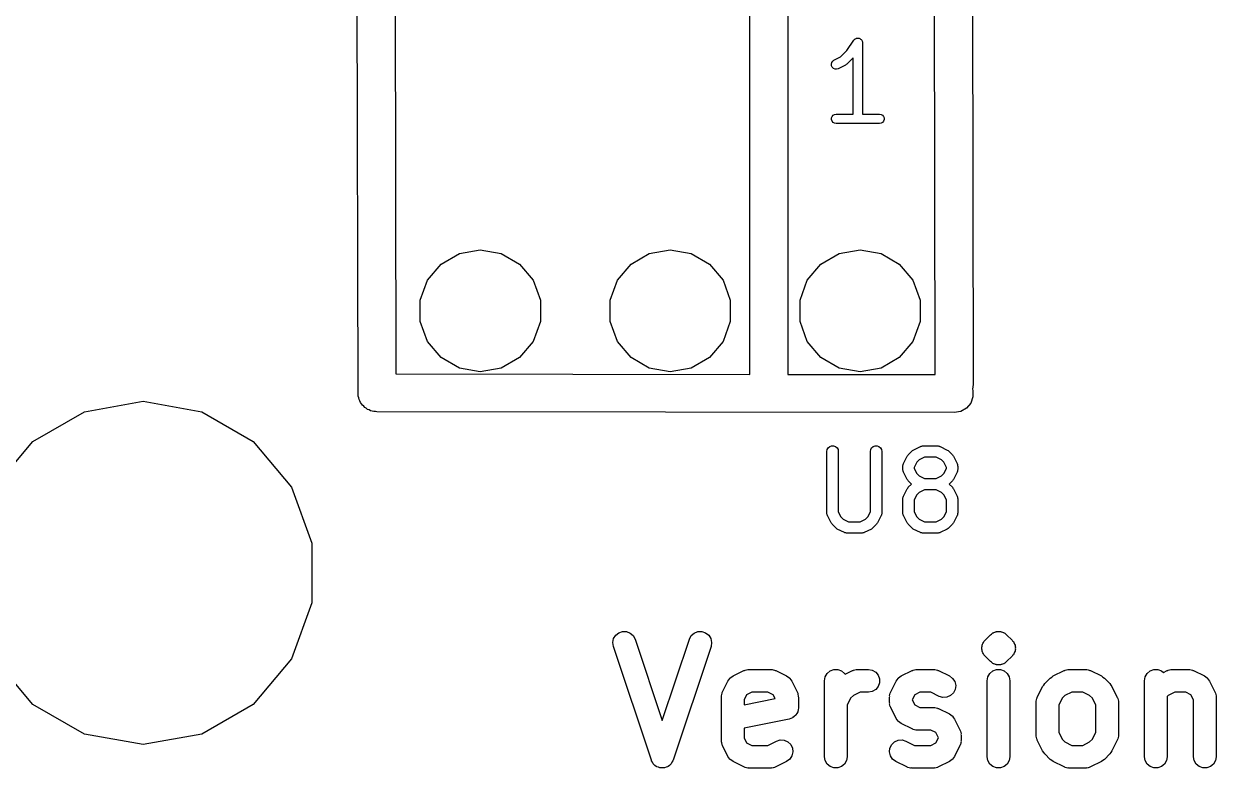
# Model space of a CAD drawing. Extents: x 76 to 227, y -129 to -83.
# Drawn here: x 184.11 to 199.81, y -128.74 to -118.94 of the extents above; entities that cross this region are included whole.
import ezdxf

# ---------------------------------------------------------------- set-up
doc = ezdxf.new("R2010")
doc.units = 0
doc.header["$MEASUREMENT"] = 0
doc.layers.add('BLACK', color=7, linetype='CONTINUOUS')

msp = doc.modelspace()

# ---------------------------------------------------------------- linework, layer by layer
at = {"layer": 'Black'}
for p, q in [((188.51, -123.801), (188.49, -115.671)), ((196.59, -115.649), (196.61, -123.689)), ((188.991, -115.889), (189.009, -123.55)), ((193.67, -123.556), (193.67, -115.877)), ((194.17, -115.876), (194.17, -123.557)), ((196.11, -123.56), (196.091, -115.871)), ((195.066, -119.136), (195.072, -119.132)), ((195.072, -119.132), (195.076, -119.132)), ((195.076, -119.132), (195.079, -119.131)), ((195.079, -119.131), (195.087, -119.131)), ((195.087, -119.131), (195.094, -119.13)), ((195.094, -119.13), (195.097, -119.131)), ((195.097, -119.131), (195.101, -119.131)), ((195.101, -119.131), (195.108, -119.133)), ((194.946, -119.295), (195.038, -119.158)), ((195.038, -119.158), (195.04, -119.155)), ((195.04, -119.155), (195.042, -119.152)), ((195.042, -119.152), (195.048, -119.147)), ((195.048, -119.147), (195.053, -119.142)), ((195.053, -119.142), (195.056, -119.14)), ((195.056, -119.14), (195.059, -119.138)), ((195.059, -119.138), (195.066, -119.136)), ((195.108, -119.133), (195.115, -119.135)), ((195.115, -119.135), (195.118, -119.137)), ((195.118, -119.137), (195.121, -119.138)), ((195.121, -119.138), (195.127, -119.143)), ((195.127, -119.143), (195.133, -119.147)), ((195.133, -119.147), (195.135, -119.15)), ((195.135, -119.15), (195.138, -119.152)), ((195.138, -119.152), (195.142, -119.159)), ((195.142, -119.159), (195.146, -119.165)), ((195.146, -119.165), (195.147, -119.168)), ((195.147, -119.168), (195.149, -119.171)), ((195.149, -119.171), (195.15, -119.178)), ((195.15, -119.178), (195.152, -119.186)), ((195.152, -119.186), (195.152, -119.189)), ((195.152, -119.189), (195.153, -119.192)), ((195.153, -119.192), (195.153, -120.13)), ((194.747, -119.453), (194.759, -119.435)), ((194.759, -119.435), (194.776, -119.422)), ((194.776, -119.422), (194.863, -119.379)), ((194.863, -119.379), (194.946, -119.295)), ((195.028, -119.391), (194.944, -119.475)), ((195.028, -120.13), (195.028, -119.391)), ((194.742, -119.474), (194.747, -119.453)), ((194.744, -119.496), (194.742, -119.474)), ((194.754, -119.515), (194.744, -119.496)), ((194.77, -119.53), (194.754, -119.515)), ((194.79, -119.539), (194.77, -119.53)), ((194.811, -119.54), (194.79, -119.539)), ((194.832, -119.534), (194.811, -119.54)), ((194.927, -119.486), (194.832, -119.534)), ((194.936, -119.48), (194.927, -119.486)), ((194.944, -119.475), (194.936, -119.48)), ((194.743, -120.182), (194.75, -120.161)), ((194.743, -120.203), (194.743, -120.182)), ((194.75, -120.224), (194.743, -120.203)), ((194.75, -120.161), (194.764, -120.145)), ((194.764, -120.24), (194.75, -120.224)), ((194.764, -120.145), (194.783, -120.134)), ((194.783, -120.134), (194.804, -120.13)), ((194.804, -120.13), (195.028, -120.13)), ((195.153, -120.13), (195.376, -120.13)), ((195.376, -120.13), (195.397, -120.134)), ((195.397, -120.134), (195.416, -120.145)), ((195.416, -120.145), (195.43, -120.161)), ((195.43, -120.224), (195.416, -120.24)), ((195.43, -120.161), (195.437, -120.182)), ((195.437, -120.203), (195.43, -120.224)), ((195.437, -120.182), (195.437, -120.203)), ((194.783, -120.251), (194.764, -120.24)), ((194.804, -120.255), (194.783, -120.251)), ((195.376, -120.255), (194.804, -120.255)), ((195.397, -120.251), (195.376, -120.255)), ((195.416, -120.24), (195.397, -120.251)), ((189.845, -121.965), (190.12, -121.917)), ((190.12, -121.917), (190.395, -121.965)), ((192.345, -121.965), (192.62, -121.917)), ((192.62, -121.917), (192.895, -121.965)), ((194.845, -121.965), (195.12, -121.917)), ((195.12, -121.917), (195.395, -121.965)), ((189.425, -122.318), (189.604, -122.105)), ((189.604, -122.105), (189.845, -121.965)), ((190.395, -121.965), (190.636, -122.105)), ((190.636, -122.105), (190.815, -122.318)), ((191.925, -122.318), (192.104, -122.105)), ((192.104, -122.105), (192.345, -121.965)), ((192.895, -121.965), (193.136, -122.105)), ((193.136, -122.105), (193.315, -122.318)), ((194.425, -122.318), (194.604, -122.105)), ((194.604, -122.105), (194.845, -121.965)), ((195.395, -121.965), (195.636, -122.105)), ((195.636, -122.105), (195.815, -122.318)), ((189.329, -122.581), (189.425, -122.318)), ((190.815, -122.318), (190.911, -122.581)), ((191.829, -122.581), (191.925, -122.318)), ((193.315, -122.318), (193.411, -122.581)), ((194.329, -122.581), (194.425, -122.318)), ((195.815, -122.318), (195.911, -122.581)), ((189.329, -122.859), (189.329, -122.581)), ((190.911, -122.581), (190.911, -122.859)), ((191.829, -122.859), (191.829, -122.581)), ((193.411, -122.581), (193.411, -122.859)), ((194.329, -122.859), (194.329, -122.581)), ((195.911, -122.581), (195.911, -122.859)), ((189.425, -123.122), (189.329, -122.859)), ((190.911, -122.859), (190.815, -123.122)), ((191.925, -123.122), (191.829, -122.859)), ((193.411, -122.859), (193.315, -123.122)), ((194.425, -123.122), (194.329, -122.859)), ((195.911, -122.859), (195.815, -123.122)), ((189.604, -123.335), (189.425, -123.122)), ((190.815, -123.122), (190.636, -123.335)), ((192.104, -123.335), (191.925, -123.122)), ((193.315, -123.122), (193.136, -123.335)), ((194.604, -123.335), (194.425, -123.122)), ((195.815, -123.122), (195.636, -123.335)), ((189.845, -123.475), (189.604, -123.335)), ((190.636, -123.335), (190.395, -123.475)), ((192.345, -123.475), (192.104, -123.335)), ((193.136, -123.335), (192.895, -123.475)), ((194.845, -123.475), (194.604, -123.335)), ((195.636, -123.335), (195.395, -123.475)), ((190.12, -123.523), (189.845, -123.475)), ((190.395, -123.475), (190.12, -123.523)), ((192.62, -123.523), (192.345, -123.475)), ((192.895, -123.475), (192.62, -123.523)), ((195.12, -123.523), (194.845, -123.475)), ((195.395, -123.475), (195.12, -123.523)), ((189.009, -123.55), (193.67, -123.556)), ((194.17, -123.557), (196.11, -123.56)), ((188.514, -123.822), (188.51, -123.801)), ((188.514, -123.843), (188.514, -123.822)), ((196.61, -123.689), (196.6, -123.749)), ((196.6, -123.749), (196.606, -123.767)), ((196.606, -123.767), (196.606, -123.854)), ((184.908, -124.048), (185.68, -123.911)), ((185.68, -123.911), (186.452, -124.048)), ((188.521, -123.864), (188.514, -123.843)), ((188.525, -123.886), (188.521, -123.864)), ((188.536, -123.905), (188.525, -123.886)), ((188.543, -123.925), (188.536, -123.905)), ((188.558, -123.942), (188.543, -123.925)), ((188.569, -123.961), (188.558, -123.942)), ((188.585, -123.975), (188.569, -123.961)), ((188.599, -123.991), (188.585, -123.975)), ((188.618, -124.002), (188.599, -123.991)), ((196.576, -123.935), (196.52, -124.002)), ((196.606, -123.854), (196.576, -123.935)), ((184.228, -124.44), (184.908, -124.048)), ((186.452, -124.048), (187.132, -124.44)), ((188.636, -124.017), (188.618, -124.002)), ((188.656, -124.024), (188.636, -124.017)), ((188.674, -124.035), (188.656, -124.024)), ((188.696, -124.039), (188.674, -124.035)), ((188.717, -124.046), (188.696, -124.039)), ((188.739, -124.046), (188.717, -124.046)), ((188.76, -124.05), (188.739, -124.046)), ((196.36, -124.06), (188.76, -124.05)), ((196.445, -124.045), (196.36, -124.06)), ((196.52, -124.002), (196.445, -124.045)), ((183.724, -125.041), (184.228, -124.44)), ((187.132, -124.44), (187.636, -125.041)), ((194.683, -124.572), (194.688, -124.547)), ((194.683, -125.382), (194.683, -124.572)), ((194.688, -124.547), (194.701, -124.524)), ((194.701, -124.524), (194.721, -124.507)), ((194.721, -124.507), (194.745, -124.499)), ((194.745, -124.499), (194.771, -124.499)), ((194.771, -124.499), (194.796, -124.507)), ((194.796, -124.507), (194.816, -124.524)), ((194.816, -124.524), (194.829, -124.547)), ((194.829, -124.547), (194.833, -124.572)), ((194.833, -124.572), (194.833, -125.364)), ((195.255, -124.572), (195.259, -124.547)), ((195.255, -125.364), (195.255, -124.572)), ((195.259, -124.547), (195.272, -124.524)), ((195.272, -124.524), (195.292, -124.507)), ((195.292, -124.507), (195.316, -124.499)), ((195.316, -124.499), (195.343, -124.499)), ((195.343, -124.499), (195.367, -124.507)), ((195.367, -124.507), (195.387, -124.524)), ((195.387, -124.524), (195.4, -124.547)), ((195.4, -124.547), (195.405, -124.572)), ((195.405, -124.572), (195.405, -125.382)), ((195.739, -124.634), (195.746, -124.624)), ((195.746, -124.624), (195.753, -124.615)), ((195.753, -124.615), (195.8, -124.567)), ((195.8, -124.567), (195.81, -124.56)), ((195.81, -124.56), (195.82, -124.553)), ((195.82, -124.553), (195.915, -124.505)), ((195.915, -124.505), (195.919, -124.504)), ((195.919, -124.504), (195.923, -124.502)), ((195.923, -124.502), (195.932, -124.5)), ((195.932, -124.5), (195.94, -124.498)), ((195.94, -124.498), (195.944, -124.498)), ((195.944, -124.498), (195.949, -124.497)), ((195.949, -124.497), (196.139, -124.497)), ((196.139, -124.497), (196.143, -124.498)), ((196.143, -124.498), (196.148, -124.498)), ((196.148, -124.498), (196.156, -124.5)), ((196.156, -124.5), (196.165, -124.502)), ((196.165, -124.502), (196.168, -124.504)), ((196.168, -124.504), (196.173, -124.505)), ((196.173, -124.505), (196.268, -124.553)), ((196.268, -124.553), (196.277, -124.56)), ((196.277, -124.56), (196.287, -124.567)), ((196.287, -124.567), (196.335, -124.615)), ((196.335, -124.615), (196.342, -124.624)), ((196.342, -124.624), (196.349, -124.634)), ((195.683, -124.763), (195.684, -124.759)), ((195.683, -124.81), (195.683, -124.763)), ((195.684, -124.754), (195.686, -124.746)), ((195.684, -124.759), (195.684, -124.754)), ((195.686, -124.746), (195.688, -124.737)), ((195.688, -124.737), (195.69, -124.733)), ((195.69, -124.733), (195.691, -124.729)), ((195.691, -124.729), (195.739, -124.634)), ((195.867, -124.712), (195.833, -124.781)), ((195.833, -124.781), (195.833, -124.793)), ((195.898, -124.682), (195.867, -124.712)), ((195.966, -124.647), (195.898, -124.682)), ((196.121, -124.647), (195.966, -124.647)), ((196.19, -124.682), (196.121, -124.647)), ((196.22, -124.712), (196.19, -124.682)), ((196.255, -124.781), (196.22, -124.712)), ((196.255, -124.793), (196.255, -124.781)), ((196.349, -124.634), (196.397, -124.729)), ((196.397, -124.729), (196.398, -124.733)), ((196.398, -124.733), (196.4, -124.737)), ((196.4, -124.737), (196.402, -124.746)), ((196.402, -124.746), (196.404, -124.754)), ((196.404, -124.754), (196.404, -124.759)), ((196.404, -124.759), (196.405, -124.763)), ((196.405, -124.763), (196.405, -124.81)), ((195.684, -124.815), (195.683, -124.81)), ((195.684, -124.819), (195.684, -124.815)), ((195.686, -124.827), (195.684, -124.819)), ((195.688, -124.836), (195.686, -124.827)), ((195.69, -124.84), (195.688, -124.836)), ((195.691, -124.844), (195.69, -124.84)), ((195.739, -124.939), (195.691, -124.844)), ((195.746, -124.949), (195.739, -124.939)), ((195.833, -124.793), (195.867, -124.861)), ((195.867, -124.861), (195.898, -124.892)), ((195.898, -124.892), (195.966, -124.926)), ((195.966, -124.926), (196.121, -124.926)), ((196.121, -124.926), (196.19, -124.892)), ((196.19, -124.892), (196.22, -124.861)), ((196.22, -124.861), (196.255, -124.793)), ((196.349, -124.939), (196.342, -124.949)), ((196.397, -124.844), (196.349, -124.939)), ((196.398, -124.84), (196.397, -124.844)), ((196.4, -124.836), (196.398, -124.84)), ((196.402, -124.827), (196.4, -124.836)), ((196.404, -124.819), (196.402, -124.827)), ((196.405, -124.81), (196.404, -124.815)), ((196.404, -124.815), (196.404, -124.819)), ((187.636, -125.041), (187.904, -125.778)), ((195.691, -125.158), (195.739, -125.063)), ((195.739, -125.063), (195.746, -125.053)), ((195.753, -124.959), (195.746, -124.949)), ((195.746, -125.053), (195.753, -125.043)), ((195.795, -125.001), (195.753, -124.959)), ((195.753, -125.043), (195.795, -125.001)), ((195.966, -125.076), (195.898, -125.11)), ((196.121, -125.076), (195.966, -125.076)), ((196.19, -125.11), (196.121, -125.076)), ((196.335, -124.959), (196.293, -125.001)), ((196.293, -125.001), (196.335, -125.043)), ((196.342, -124.949), (196.335, -124.959)), ((196.335, -125.043), (196.342, -125.053)), ((196.342, -125.053), (196.349, -125.063)), ((196.349, -125.063), (196.397, -125.158)), ((195.683, -125.191), (195.684, -125.187)), ((195.683, -125.382), (195.683, -125.191)), ((195.684, -125.183), (195.686, -125.174)), ((195.684, -125.187), (195.684, -125.183)), ((195.686, -125.174), (195.688, -125.166)), ((195.688, -125.166), (195.69, -125.162)), ((195.69, -125.162), (195.691, -125.158)), ((195.867, -125.141), (195.833, -125.209)), ((195.833, -125.209), (195.833, -125.364)), ((195.898, -125.11), (195.867, -125.141)), ((196.22, -125.141), (196.19, -125.11)), ((196.255, -125.209), (196.22, -125.141)), ((196.255, -125.364), (196.255, -125.209)), ((196.397, -125.158), (196.398, -125.162)), ((196.398, -125.162), (196.4, -125.166)), ((196.4, -125.166), (196.402, -125.174)), ((196.402, -125.174), (196.404, -125.183)), ((196.404, -125.183), (196.404, -125.187)), ((196.404, -125.187), (196.405, -125.191)), ((196.405, -125.191), (196.405, -125.382)), ((194.684, -125.386), (194.683, -125.382)), ((194.684, -125.39), (194.684, -125.386)), ((194.686, -125.399), (194.684, -125.39)), ((194.688, -125.408), (194.686, -125.399)), ((194.69, -125.411), (194.688, -125.408)), ((194.691, -125.415), (194.69, -125.411)), ((194.833, -125.364), (194.867, -125.433)), ((195.22, -125.433), (195.255, -125.364)), ((195.398, -125.411), (195.397, -125.415)), ((195.4, -125.408), (195.398, -125.411)), ((195.402, -125.399), (195.4, -125.408)), ((195.404, -125.39), (195.402, -125.399)), ((195.405, -125.382), (195.404, -125.386)), ((195.404, -125.386), (195.404, -125.39)), ((195.684, -125.386), (195.683, -125.382)), ((195.684, -125.39), (195.684, -125.386)), ((195.686, -125.399), (195.684, -125.39)), ((195.688, -125.408), (195.686, -125.399)), ((195.69, -125.411), (195.688, -125.408)), ((195.691, -125.415), (195.69, -125.411)), ((195.833, -125.364), (195.867, -125.433)), ((196.22, -125.433), (196.255, -125.364)), ((196.398, -125.411), (196.397, -125.415)), ((196.4, -125.408), (196.398, -125.411)), ((196.402, -125.399), (196.4, -125.408)), ((196.404, -125.39), (196.402, -125.399)), ((196.405, -125.382), (196.404, -125.386)), ((196.404, -125.386), (196.404, -125.39)), ((194.739, -125.511), (194.691, -125.415)), ((194.746, -125.52), (194.739, -125.511)), ((194.753, -125.53), (194.746, -125.52)), ((194.8, -125.578), (194.753, -125.53)), ((194.867, -125.433), (194.898, -125.463)), ((194.898, -125.463), (194.966, -125.497)), ((194.966, -125.497), (195.121, -125.497)), ((195.121, -125.497), (195.19, -125.463)), ((195.19, -125.463), (195.22, -125.433)), ((195.335, -125.53), (195.287, -125.578)), ((195.342, -125.52), (195.335, -125.53)), ((195.349, -125.511), (195.342, -125.52)), ((195.397, -125.415), (195.349, -125.511)), ((195.739, -125.511), (195.691, -125.415)), ((195.746, -125.52), (195.739, -125.511)), ((195.753, -125.53), (195.746, -125.52)), ((195.8, -125.578), (195.753, -125.53)), ((195.867, -125.433), (195.898, -125.463)), ((195.898, -125.463), (195.966, -125.497)), ((195.966, -125.497), (196.121, -125.497)), ((196.121, -125.497), (196.19, -125.463)), ((196.19, -125.463), (196.22, -125.433)), ((196.335, -125.53), (196.287, -125.578)), ((196.342, -125.52), (196.335, -125.53)), ((196.349, -125.511), (196.342, -125.52)), ((196.397, -125.415), (196.349, -125.511)), ((194.81, -125.585), (194.8, -125.578)), ((194.82, -125.592), (194.81, -125.585)), ((194.915, -125.639), (194.82, -125.592)), ((194.919, -125.641), (194.915, -125.639)), ((194.923, -125.643), (194.919, -125.641)), ((194.932, -125.644), (194.923, -125.643)), ((194.94, -125.647), (194.932, -125.644)), ((194.944, -125.647), (194.94, -125.647)), ((194.949, -125.647), (194.944, -125.647)), ((195.139, -125.647), (194.949, -125.647)), ((195.143, -125.647), (195.139, -125.647)), ((195.148, -125.647), (195.143, -125.647)), ((195.156, -125.644), (195.148, -125.647)), ((195.165, -125.643), (195.156, -125.644)), ((195.168, -125.641), (195.165, -125.643)), ((195.173, -125.639), (195.168, -125.641)), ((195.268, -125.592), (195.173, -125.639)), ((195.277, -125.585), (195.268, -125.592)), ((195.287, -125.578), (195.277, -125.585)), ((195.81, -125.585), (195.8, -125.578)), ((195.82, -125.592), (195.81, -125.585)), ((195.915, -125.639), (195.82, -125.592)), ((195.919, -125.641), (195.915, -125.639)), ((195.923, -125.643), (195.919, -125.641)), ((195.932, -125.644), (195.923, -125.643)), ((195.94, -125.647), (195.932, -125.644)), ((195.944, -125.647), (195.94, -125.647)), ((195.949, -125.647), (195.944, -125.647)), ((196.139, -125.647), (195.949, -125.647)), ((196.143, -125.647), (196.139, -125.647)), ((196.148, -125.647), (196.143, -125.647)), ((196.156, -125.644), (196.148, -125.647)), ((196.165, -125.643), (196.156, -125.644)), ((196.168, -125.641), (196.165, -125.643)), ((196.173, -125.639), (196.168, -125.641)), ((196.268, -125.592), (196.173, -125.639)), ((196.277, -125.585), (196.268, -125.592)), ((196.287, -125.578), (196.277, -125.585)), ((187.904, -125.778), (187.904, -126.562)), ((187.904, -126.562), (187.636, -127.299)), ((191.902, -126.989), (191.943, -126.957)), ((191.943, -126.957), (191.992, -126.94)), ((191.992, -126.94), (192.044, -126.942)), ((192.044, -126.942), (192.093, -126.961)), ((192.093, -126.961), (192.132, -126.995)), ((192.897, -126.995), (192.936, -126.961)), ((192.936, -126.961), (192.984, -126.942)), ((192.984, -126.942), (193.036, -126.94)), ((193.036, -126.94), (193.086, -126.957)), ((193.086, -126.957), (193.127, -126.989)), ((196.837, -126.983), (196.848, -126.975)), ((196.848, -126.975), (196.857, -126.966)), ((196.857, -126.966), (196.863, -126.963)), ((196.863, -126.963), (196.868, -126.959)), ((196.868, -126.959), (196.874, -126.956)), ((196.874, -126.956), (196.879, -126.953)), ((196.879, -126.953), (196.892, -126.949)), ((196.892, -126.949), (196.904, -126.944)), ((196.904, -126.944), (196.911, -126.943)), ((196.911, -126.943), (196.917, -126.941)), ((196.917, -126.941), (196.923, -126.941)), ((196.923, -126.941), (196.93, -126.939)), ((196.93, -126.939), (196.943, -126.94)), ((196.943, -126.94), (196.956, -126.939)), ((196.956, -126.939), (196.962, -126.941)), ((196.962, -126.941), (196.969, -126.941)), ((196.969, -126.941), (196.975, -126.943)), ((196.975, -126.943), (196.982, -126.944)), ((196.982, -126.944), (196.994, -126.949)), ((196.994, -126.949), (197.006, -126.953)), ((197.006, -126.953), (197.012, -126.956)), ((197.012, -126.956), (197.018, -126.959)), ((197.018, -126.959), (197.023, -126.963)), ((197.023, -126.963), (197.029, -126.966)), ((197.029, -126.966), (197.038, -126.975)), ((197.038, -126.975), (197.049, -126.983)), ((191.864, -127.084), (191.875, -127.033)), ((191.872, -127.136), (191.864, -127.084)), ((192.372, -128.636), (191.872, -127.136)), ((191.875, -127.033), (191.902, -126.989)), ((192.132, -126.995), (192.157, -127.041)), ((192.157, -127.041), (192.514, -128.114)), ((192.514, -128.114), (192.872, -127.041)), ((193.157, -127.136), (192.657, -128.636)), ((192.872, -127.041), (192.897, -126.995)), ((193.127, -126.989), (193.154, -127.033)), ((193.154, -127.033), (193.164, -127.084)), ((193.164, -127.084), (193.157, -127.136)), ((196.722, -127.147), (196.725, -127.134)), ((196.725, -127.134), (196.727, -127.121)), ((196.727, -127.121), (196.732, -127.109)), ((196.732, -127.109), (196.735, -127.097)), ((196.735, -127.097), (196.743, -127.086)), ((196.743, -127.086), (196.749, -127.074)), ((196.749, -127.074), (196.758, -127.065)), ((196.758, -127.065), (196.765, -127.054)), ((196.765, -127.054), (196.837, -126.983)), ((197.049, -126.983), (197.12, -127.054)), ((197.12, -127.054), (197.128, -127.065)), ((197.128, -127.065), (197.137, -127.074)), ((197.137, -127.074), (197.143, -127.086)), ((197.143, -127.086), (197.15, -127.097)), ((197.15, -127.097), (197.154, -127.109)), ((197.154, -127.109), (197.159, -127.121)), ((197.159, -127.121), (197.16, -127.134)), ((197.16, -127.134), (197.164, -127.147)), ((196.723, -127.16), (196.722, -127.147)), ((196.722, -127.173), (196.723, -127.16)), ((196.725, -127.186), (196.722, -127.173)), ((196.727, -127.199), (196.725, -127.186)), ((196.732, -127.211), (196.727, -127.199)), ((196.735, -127.223), (196.732, -127.211)), ((196.743, -127.234), (196.735, -127.223)), ((196.749, -127.246), (196.743, -127.234)), ((196.758, -127.255), (196.749, -127.246)), ((196.765, -127.266), (196.758, -127.255)), ((196.837, -127.337), (196.765, -127.266)), ((197.12, -127.266), (197.049, -127.337)), ((197.128, -127.255), (197.12, -127.266)), ((197.137, -127.246), (197.128, -127.255)), ((197.143, -127.234), (197.137, -127.246)), ((197.15, -127.223), (197.143, -127.234)), ((197.154, -127.211), (197.15, -127.223)), ((197.159, -127.199), (197.154, -127.211)), ((197.16, -127.186), (197.159, -127.199)), ((197.164, -127.173), (197.16, -127.186)), ((197.164, -127.147), (197.163, -127.16)), ((197.163, -127.16), (197.164, -127.173)), ((184.228, -127.9), (183.724, -127.299)), ((187.636, -127.299), (187.132, -127.9)), ((193.598, -127.452), (193.606, -127.448)), ((193.606, -127.448), (193.623, -127.445)), ((193.623, -127.445), (193.64, -127.44)), ((193.64, -127.44), (193.649, -127.44)), ((193.649, -127.44), (193.657, -127.439)), ((193.657, -127.439), (193.943, -127.439)), ((193.943, -127.439), (193.951, -127.44)), ((193.951, -127.44), (193.96, -127.44)), ((193.96, -127.44), (193.977, -127.445)), ((193.977, -127.445), (193.994, -127.448)), ((193.994, -127.448), (194.002, -127.452)), ((194.725, -127.459), (194.774, -127.441)), ((194.774, -127.441), (194.826, -127.441)), ((194.826, -127.441), (194.875, -127.459)), ((195.027, -127.452), (195.034, -127.448)), ((195.034, -127.448), (195.052, -127.445)), ((195.052, -127.445), (195.069, -127.44)), ((195.069, -127.44), (195.077, -127.44)), ((195.077, -127.44), (195.086, -127.439)), ((195.086, -127.439), (195.229, -127.439)), ((195.229, -127.439), (195.28, -127.448)), ((195.28, -127.448), (195.325, -127.474)), ((195.813, -127.452), (195.82, -127.448)), ((195.82, -127.448), (195.837, -127.445)), ((195.837, -127.445), (195.854, -127.44)), ((195.854, -127.44), (195.863, -127.44)), ((195.863, -127.44), (195.871, -127.439)), ((195.871, -127.439), (196.086, -127.439)), ((196.086, -127.439), (196.094, -127.44)), ((196.094, -127.44), (196.103, -127.44)), ((196.103, -127.44), (196.12, -127.445)), ((196.12, -127.445), (196.137, -127.448)), ((196.137, -127.448), (196.145, -127.452)), ((196.848, -127.345), (196.837, -127.337)), ((196.857, -127.354), (196.848, -127.345)), ((196.863, -127.357), (196.857, -127.354)), ((196.868, -127.361), (196.863, -127.357)), ((196.874, -127.364), (196.868, -127.361)), ((196.868, -127.459), (196.917, -127.441)), ((196.879, -127.367), (196.874, -127.364)), ((196.892, -127.371), (196.879, -127.367)), ((196.904, -127.376), (196.892, -127.371)), ((196.911, -127.377), (196.904, -127.376)), ((196.917, -127.379), (196.911, -127.377)), ((196.923, -127.379), (196.917, -127.379)), ((196.917, -127.441), (196.969, -127.441)), ((196.93, -127.381), (196.923, -127.379)), ((196.943, -127.38), (196.93, -127.381)), ((196.956, -127.381), (196.943, -127.38)), ((196.962, -127.379), (196.956, -127.381)), ((196.969, -127.379), (196.962, -127.379)), ((196.975, -127.377), (196.969, -127.379)), ((196.969, -127.441), (197.018, -127.459)), ((196.982, -127.376), (196.975, -127.377)), ((196.994, -127.371), (196.982, -127.376)), ((197.006, -127.367), (196.994, -127.371)), ((197.012, -127.364), (197.006, -127.367)), ((197.018, -127.361), (197.012, -127.364)), ((197.023, -127.357), (197.018, -127.361)), ((197.029, -127.354), (197.023, -127.357)), ((197.038, -127.345), (197.029, -127.354)), ((197.049, -127.337), (197.038, -127.345)), ((197.813, -127.452), (197.82, -127.448)), ((197.82, -127.448), (197.837, -127.445)), ((197.837, -127.445), (197.854, -127.44)), ((197.854, -127.44), (197.863, -127.44)), ((197.863, -127.44), (197.871, -127.439)), ((197.871, -127.439), (198.086, -127.439)), ((198.086, -127.439), (198.094, -127.44)), ((198.094, -127.44), (198.103, -127.44)), ((198.103, -127.44), (198.12, -127.445)), ((198.12, -127.445), (198.137, -127.448)), ((198.137, -127.448), (198.145, -127.452)), ((198.939, -127.459), (198.988, -127.441)), ((198.988, -127.441), (199.04, -127.441)), ((199.04, -127.441), (199.089, -127.459)), ((199.17, -127.452), (199.177, -127.448)), ((199.177, -127.448), (199.195, -127.445)), ((199.195, -127.445), (199.211, -127.44)), ((199.211, -127.44), (199.22, -127.44)), ((199.22, -127.44), (199.229, -127.439)), ((199.229, -127.439), (199.443, -127.439)), ((199.443, -127.439), (199.451, -127.44)), ((199.451, -127.44), (199.46, -127.44)), ((199.46, -127.44), (199.477, -127.445)), ((199.477, -127.445), (199.494, -127.448)), ((199.494, -127.448), (199.502, -127.452)), ((193.309, -127.736), (193.38, -127.593)), ((193.38, -127.593), (193.393, -127.575)), ((193.393, -127.575), (193.405, -127.557)), ((193.405, -127.557), (193.409, -127.554)), ((193.409, -127.554), (193.411, -127.551)), ((193.411, -127.551), (193.43, -127.539)), ((193.43, -127.539), (193.447, -127.526)), ((193.447, -127.526), (193.59, -127.454)), ((193.59, -127.454), (193.598, -127.452)), ((194.002, -127.452), (194.01, -127.454)), ((194.01, -127.454), (194.153, -127.526)), ((194.153, -127.526), (194.17, -127.539)), ((194.17, -127.539), (194.189, -127.551)), ((194.189, -127.551), (194.191, -127.554)), ((194.191, -127.554), (194.195, -127.557)), ((194.195, -127.557), (194.207, -127.575)), ((194.207, -127.575), (194.22, -127.593)), ((194.22, -127.593), (194.291, -127.736)), ((194.65, -127.589), (194.659, -127.537)), ((194.65, -128.589), (194.65, -127.589)), ((194.659, -127.537), (194.685, -127.492)), ((194.685, -127.492), (194.725, -127.459)), ((194.875, -127.459), (194.915, -127.492)), ((194.915, -127.492), (194.921, -127.503)), ((194.921, -127.503), (195.019, -127.454)), ((195.019, -127.454), (195.027, -127.452)), ((195.325, -127.474), (195.358, -127.514)), ((195.358, -127.514), (195.376, -127.563)), ((195.376, -127.563), (195.376, -127.615)), ((195.523, -127.736), (195.594, -127.593)), ((195.594, -127.593), (195.608, -127.575)), ((195.608, -127.575), (195.62, -127.557)), ((195.62, -127.557), (195.623, -127.554)), ((195.623, -127.554), (195.625, -127.551)), ((195.625, -127.551), (195.644, -127.539)), ((195.644, -127.539), (195.661, -127.526)), ((195.661, -127.526), (195.804, -127.454)), ((195.804, -127.454), (195.813, -127.452)), ((196.145, -127.452), (196.153, -127.454)), ((196.153, -127.454), (196.296, -127.526)), ((196.296, -127.526), (196.337, -127.557)), ((196.337, -127.557), (196.366, -127.6)), ((196.366, -127.6), (196.378, -127.651)), ((196.793, -127.589), (196.802, -127.537)), ((196.793, -128.589), (196.793, -127.589)), ((196.802, -127.537), (196.828, -127.492)), ((196.828, -127.492), (196.868, -127.459)), ((197.018, -127.459), (197.058, -127.492)), ((197.058, -127.492), (197.084, -127.537)), ((197.084, -127.537), (197.093, -127.589)), ((197.093, -127.589), (197.093, -128.589)), ((197.551, -127.625), (197.623, -127.554)), ((197.623, -127.554), (197.642, -127.54)), ((197.642, -127.54), (197.661, -127.526)), ((197.661, -127.526), (197.804, -127.454)), ((197.804, -127.454), (197.813, -127.452)), ((198.145, -127.452), (198.153, -127.454)), ((198.153, -127.454), (198.296, -127.526)), ((198.296, -127.526), (198.315, -127.54)), ((198.315, -127.54), (198.335, -127.554)), ((198.335, -127.554), (198.406, -127.625)), ((198.864, -127.589), (198.873, -127.537)), ((198.864, -128.589), (198.864, -127.589)), ((198.873, -127.537), (198.899, -127.492)), ((198.899, -127.492), (198.939, -127.459)), ((199.089, -127.459), (199.113, -127.479)), ((199.113, -127.479), (199.161, -127.454)), ((199.161, -127.454), (199.17, -127.452)), ((199.502, -127.452), (199.51, -127.454)), ((199.51, -127.454), (199.653, -127.526)), ((199.653, -127.526), (199.67, -127.539)), ((199.67, -127.539), (199.689, -127.551)), ((199.689, -127.551), (199.691, -127.554)), ((199.691, -127.554), (199.695, -127.557)), ((199.695, -127.557), (199.707, -127.575)), ((199.707, -127.575), (199.72, -127.593)), ((199.72, -127.593), (199.791, -127.736)), ((193.299, -127.769), (193.302, -127.752)), ((193.302, -127.752), (193.306, -127.744)), ((193.306, -127.744), (193.309, -127.736)), ((193.693, -127.739), (193.626, -127.772)), ((193.907, -127.739), (193.693, -127.739)), ((193.974, -127.772), (193.907, -127.739)), ((194.291, -127.736), (194.294, -127.744)), ((194.294, -127.744), (194.298, -127.752)), ((194.298, -127.752), (194.301, -127.769)), ((195.121, -127.739), (195.032, -127.783)), ((195.229, -127.739), (195.121, -127.739)), ((195.28, -127.73), (195.229, -127.739)), ((195.325, -127.703), (195.28, -127.73)), ((195.358, -127.664), (195.325, -127.703)), ((195.376, -127.615), (195.358, -127.664)), ((195.513, -127.769), (195.516, -127.752)), ((195.516, -127.752), (195.521, -127.744)), ((195.521, -127.744), (195.523, -127.736)), ((195.907, -127.739), (195.84, -127.772)), ((196.05, -127.739), (195.907, -127.739)), ((196.161, -127.794), (196.05, -127.739)), ((196.349, -127.749), (196.311, -127.785)), ((196.372, -127.703), (196.349, -127.749)), ((196.378, -127.651), (196.372, -127.703)), ((197.452, -127.807), (197.523, -127.664)), ((197.523, -127.664), (197.537, -127.645)), ((197.537, -127.645), (197.551, -127.625)), ((197.907, -127.739), (197.817, -127.783)), ((198.05, -127.739), (197.907, -127.739)), ((198.14, -127.783), (198.05, -127.739)), ((198.406, -127.625), (198.42, -127.645)), ((198.42, -127.645), (198.434, -127.664)), ((198.434, -127.664), (198.506, -127.807)), ((199.264, -127.739), (199.175, -127.783)), ((199.407, -127.739), (199.264, -127.739)), ((199.474, -127.772), (199.407, -127.739)), ((199.791, -127.736), (199.794, -127.744)), ((199.794, -127.744), (199.798, -127.752)), ((199.798, -127.752), (199.801, -127.769)), ((184.908, -128.292), (184.228, -127.9)), ((187.132, -127.9), (186.452, -128.292)), ((193.293, -127.803), (193.294, -127.794)), ((193.293, -128.374), (193.293, -127.803)), ((193.294, -127.786), (193.299, -127.769)), ((193.294, -127.794), (193.294, -127.786)), ((193.626, -127.772), (193.593, -127.838)), ((193.593, -127.906), (194, -127.824)), ((193.593, -127.838), (193.593, -127.906)), ((194, -127.824), (193.974, -127.772)), ((194.301, -127.769), (194.306, -127.786)), ((194.306, -127.786), (194.306, -127.794)), ((194.306, -127.794), (194.307, -127.803)), ((194.307, -127.803), (194.307, -127.946)), ((194.995, -127.82), (194.95, -127.91)), ((194.95, -127.91), (194.95, -128.589)), ((195.032, -127.783), (194.995, -127.82)), ((195.507, -127.803), (195.509, -127.794)), ((195.507, -127.874), (195.507, -127.803)), ((195.509, -127.883), (195.507, -127.874)), ((195.508, -127.786), (195.513, -127.769)), ((195.509, -127.794), (195.508, -127.786)), ((195.508, -127.891), (195.509, -127.883)), ((195.513, -127.908), (195.508, -127.891)), ((195.516, -127.926), (195.513, -127.908)), ((195.84, -127.772), (195.807, -127.838)), ((195.807, -127.838), (195.807, -127.839)), ((195.807, -127.839), (195.84, -127.905)), ((195.84, -127.905), (195.907, -127.939)), ((196.211, -127.809), (196.161, -127.794)), ((196.263, -127.806), (196.211, -127.809)), ((196.311, -127.785), (196.263, -127.806)), ((197.436, -127.874), (197.437, -127.866)), ((197.436, -128.303), (197.436, -127.874)), ((197.437, -127.857), (197.442, -127.84)), ((197.437, -127.866), (197.437, -127.857)), ((197.442, -127.84), (197.445, -127.823)), ((197.445, -127.823), (197.449, -127.815)), ((197.449, -127.815), (197.452, -127.807)), ((197.78, -127.82), (197.736, -127.91)), ((197.736, -127.91), (197.736, -128.267)), ((197.817, -127.783), (197.78, -127.82)), ((198.177, -127.82), (198.14, -127.783)), ((198.221, -127.91), (198.177, -127.82)), ((198.221, -128.267), (198.221, -127.91)), ((198.506, -127.807), (198.508, -127.815)), ((198.508, -127.815), (198.512, -127.823)), ((198.512, -127.823), (198.515, -127.84)), ((198.515, -127.84), (198.52, -127.857)), ((198.52, -127.857), (198.52, -127.866)), ((198.52, -127.866), (198.521, -127.874)), ((198.521, -127.874), (198.521, -128.303)), ((199.175, -127.783), (199.164, -127.794)), ((199.164, -127.794), (199.164, -128.589)), ((199.507, -127.838), (199.474, -127.772)), ((199.507, -128.589), (199.507, -127.838)), ((199.801, -127.769), (199.806, -127.786)), ((199.806, -127.786), (199.806, -127.794)), ((199.806, -127.794), (199.807, -127.803)), ((199.807, -127.803), (199.807, -128.589)), ((194.232, -128.076), (194.209, -128.084)), ((194.233, -128.075), (194.232, -128.076)), ((194.235, -128.074), (194.233, -128.075)), ((194.253, -128.058), (194.235, -128.074)), ((194.272, -128.042), (194.253, -128.058)), ((194.273, -128.041), (194.272, -128.042)), ((194.274, -128.039), (194.273, -128.041)), ((194.286, -128.018), (194.274, -128.039)), ((194.298, -127.997), (194.286, -128.018)), ((194.299, -127.994), (194.298, -127.995)), ((194.298, -127.995), (194.298, -127.997)), ((194.303, -127.97), (194.299, -127.994)), ((194.307, -127.946), (194.303, -127.97)), ((195.521, -127.933), (195.516, -127.926)), ((195.523, -127.941), (195.521, -127.933)), ((195.594, -128.084), (195.523, -127.941)), ((195.907, -127.939), (196.086, -127.939)), ((196.086, -127.939), (196.094, -127.94)), ((196.094, -127.94), (196.103, -127.94)), ((196.103, -127.94), (196.12, -127.945)), ((196.12, -127.945), (196.137, -127.948)), ((196.137, -127.948), (196.145, -127.952)), ((196.145, -127.952), (196.153, -127.954)), ((196.153, -127.954), (196.296, -128.026)), ((196.296, -128.026), (196.313, -128.039)), ((196.313, -128.039), (196.332, -128.051)), ((196.332, -128.051), (196.334, -128.054)), ((196.334, -128.054), (196.337, -128.057)), ((196.337, -128.057), (196.35, -128.075)), ((196.35, -128.075), (196.363, -128.093)), ((194.187, -128.093), (193.593, -128.212)), ((193.593, -128.212), (193.593, -128.339)), ((194.209, -128.084), (194.187, -128.093)), ((195.608, -128.102), (195.594, -128.084)), ((195.62, -128.12), (195.608, -128.102)), ((195.623, -128.123), (195.62, -128.12)), ((195.625, -128.126), (195.623, -128.123)), ((195.644, -128.138), (195.625, -128.126)), ((195.661, -128.151), (195.644, -128.138)), ((195.804, -128.223), (195.661, -128.151)), ((195.813, -128.225), (195.804, -128.223)), ((195.82, -128.23), (195.813, -128.225)), ((195.837, -128.233), (195.82, -128.23)), ((195.854, -128.238), (195.837, -128.233)), ((196.363, -128.093), (196.434, -128.236)), ((196.434, -128.236), (196.437, -128.244)), ((185.68, -128.429), (184.908, -128.292)), ((186.452, -128.292), (185.68, -128.429)), ((193.294, -128.383), (193.293, -128.374)), ((193.294, -128.391), (193.294, -128.383)), ((193.299, -128.408), (193.294, -128.391)), ((193.593, -128.339), (193.626, -128.405)), ((193.907, -128.439), (194.019, -128.383)), ((194.019, -128.383), (194.069, -128.368)), ((194.069, -128.368), (194.121, -128.371)), ((194.121, -128.371), (194.168, -128.392)), ((194.168, -128.392), (194.206, -128.428)), ((195.537, -128.428), (195.574, -128.392)), ((195.574, -128.392), (195.622, -128.371)), ((195.622, -128.371), (195.674, -128.368)), ((195.674, -128.368), (195.724, -128.383)), ((195.724, -128.383), (195.835, -128.439)), ((195.863, -128.237), (195.854, -128.238)), ((195.871, -128.239), (195.863, -128.237)), ((196.05, -128.239), (195.871, -128.239)), ((196.117, -128.272), (196.05, -128.239)), ((196.15, -128.338), (196.117, -128.272)), ((196.117, -128.405), (196.15, -128.339)), ((196.15, -128.339), (196.15, -128.338)), ((196.437, -128.244), (196.441, -128.252)), ((196.441, -128.252), (196.444, -128.269)), ((196.444, -128.269), (196.449, -128.286)), ((196.449, -128.391), (196.444, -128.408)), ((196.449, -128.286), (196.448, -128.294)), ((196.448, -128.294), (196.45, -128.303)), ((196.45, -128.374), (196.448, -128.383)), ((196.448, -128.383), (196.449, -128.391)), ((196.45, -128.303), (196.45, -128.374)), ((197.437, -128.311), (197.436, -128.303)), ((197.437, -128.32), (197.437, -128.311)), ((197.442, -128.337), (197.437, -128.32)), ((197.445, -128.354), (197.442, -128.337)), ((197.449, -128.362), (197.445, -128.354)), ((197.452, -128.37), (197.449, -128.362)), ((197.523, -128.513), (197.452, -128.37)), ((197.736, -128.267), (197.78, -128.357)), ((197.78, -128.357), (197.817, -128.394)), ((198.14, -128.394), (198.177, -128.357)), ((198.177, -128.357), (198.221, -128.267)), ((198.506, -128.37), (198.434, -128.513)), ((198.508, -128.362), (198.506, -128.37)), ((198.512, -128.354), (198.508, -128.362)), ((198.515, -128.337), (198.512, -128.354)), ((198.52, -128.32), (198.515, -128.337)), ((198.521, -128.303), (198.52, -128.311)), ((198.52, -128.311), (198.52, -128.32)), ((193.302, -128.426), (193.299, -128.408)), ((193.306, -128.433), (193.302, -128.426)), ((193.309, -128.441), (193.306, -128.433)), ((193.38, -128.584), (193.309, -128.441)), ((193.626, -128.405), (193.693, -128.439)), ((193.693, -128.439), (193.907, -128.439)), ((194.206, -128.428), (194.229, -128.474)), ((194.235, -128.526), (194.223, -128.577)), ((194.229, -128.474), (194.235, -128.526)), ((195.507, -128.526), (195.513, -128.474)), ((195.52, -128.577), (195.507, -128.526)), ((195.513, -128.474), (195.537, -128.428)), ((195.835, -128.439), (196.05, -128.439)), ((196.05, -128.439), (196.117, -128.405)), ((196.434, -128.441), (196.363, -128.584)), ((196.437, -128.433), (196.434, -128.441)), ((196.441, -128.426), (196.437, -128.433)), ((196.444, -128.408), (196.441, -128.426)), ((197.537, -128.532), (197.523, -128.513)), ((197.551, -128.552), (197.537, -128.532)), ((197.817, -128.394), (197.907, -128.439)), ((197.907, -128.439), (198.05, -128.439)), ((198.05, -128.439), (198.14, -128.394)), ((198.42, -128.532), (198.406, -128.552)), ((198.434, -128.513), (198.42, -128.532)), ((192.374, -128.64), (192.372, -128.636)), ((192.375, -128.644), (192.374, -128.64)), ((192.386, -128.662), (192.375, -128.644)), ((192.397, -128.682), (192.386, -128.662)), ((192.4, -128.685), (192.397, -128.682)), ((192.402, -128.688), (192.4, -128.685)), ((192.419, -128.702), (192.402, -128.688)), ((192.436, -128.716), (192.419, -128.702)), ((192.609, -128.702), (192.593, -128.716)), ((192.627, -128.688), (192.609, -128.702)), ((192.629, -128.685), (192.627, -128.688)), ((192.632, -128.682), (192.629, -128.685)), ((192.642, -128.662), (192.632, -128.682)), ((192.654, -128.644), (192.642, -128.662)), ((192.655, -128.64), (192.654, -128.644)), ((192.657, -128.636), (192.655, -128.64)), ((193.393, -128.602), (193.38, -128.584)), ((193.405, -128.62), (193.393, -128.602)), ((193.409, -128.623), (193.405, -128.62)), ((193.411, -128.626), (193.409, -128.623)), ((193.43, -128.638), (193.411, -128.626)), ((193.447, -128.651), (193.43, -128.638)), ((193.59, -128.723), (193.447, -128.651)), ((194.153, -128.651), (194.01, -128.723)), ((194.195, -128.62), (194.153, -128.651)), ((194.223, -128.577), (194.195, -128.62)), ((194.659, -128.64), (194.65, -128.589)), ((194.685, -128.685), (194.659, -128.64)), ((194.725, -128.718), (194.685, -128.685)), ((194.915, -128.685), (194.875, -128.718)), ((194.941, -128.64), (194.915, -128.685)), ((194.95, -128.589), (194.941, -128.64)), ((195.548, -128.62), (195.52, -128.577)), ((195.59, -128.651), (195.548, -128.62)), ((195.733, -128.723), (195.59, -128.651)), ((196.296, -128.651), (196.153, -128.723)), ((196.313, -128.638), (196.296, -128.651)), ((196.332, -128.626), (196.313, -128.638)), ((196.334, -128.623), (196.332, -128.626)), ((196.337, -128.62), (196.334, -128.623)), ((196.35, -128.602), (196.337, -128.62)), ((196.363, -128.584), (196.35, -128.602)), ((196.802, -128.64), (196.793, -128.589)), ((196.828, -128.685), (196.802, -128.64)), ((196.868, -128.718), (196.828, -128.685)), ((197.058, -128.685), (197.018, -128.718)), ((197.084, -128.64), (197.058, -128.685)), ((197.093, -128.589), (197.084, -128.64)), ((197.623, -128.623), (197.551, -128.552)), ((197.642, -128.637), (197.623, -128.623)), ((197.661, -128.651), (197.642, -128.637)), ((197.804, -128.723), (197.661, -128.651)), ((198.296, -128.651), (198.153, -128.723)), ((198.315, -128.637), (198.296, -128.651)), ((198.335, -128.623), (198.315, -128.637)), ((198.406, -128.552), (198.335, -128.623)), ((198.873, -128.64), (198.864, -128.589)), ((198.899, -128.685), (198.873, -128.64)), ((198.939, -128.718), (198.899, -128.685)), ((199.129, -128.685), (199.089, -128.718)), ((199.155, -128.64), (199.129, -128.685)), ((199.164, -128.589), (199.155, -128.64)), ((199.516, -128.64), (199.507, -128.589)), ((199.542, -128.685), (199.516, -128.64)), ((199.582, -128.718), (199.542, -128.685)), ((199.772, -128.685), (199.732, -128.718)), ((199.798, -128.64), (199.772, -128.685)), ((199.807, -128.589), (199.798, -128.64)), ((192.44, -128.718), (192.436, -128.716)), ((192.443, -128.72), (192.44, -128.718)), ((192.464, -128.727), (192.443, -128.72)), ((192.484, -128.736), (192.464, -128.727)), ((192.488, -128.736), (192.484, -128.736)), ((192.492, -128.737), (192.488, -128.736)), ((192.514, -128.736), (192.492, -128.737)), ((192.536, -128.737), (192.514, -128.736)), ((192.54, -128.736), (192.536, -128.737)), ((192.544, -128.736), (192.54, -128.736)), ((192.565, -128.727), (192.544, -128.736)), ((192.586, -128.72), (192.565, -128.727)), ((192.589, -128.718), (192.586, -128.72)), ((192.593, -128.716), (192.589, -128.718)), ((193.598, -128.725), (193.59, -128.723)), ((193.606, -128.73), (193.598, -128.725)), ((193.623, -128.733), (193.606, -128.73)), ((193.64, -128.738), (193.623, -128.733)), ((193.649, -128.737), (193.64, -128.738)), ((193.657, -128.739), (193.649, -128.737)), ((193.943, -128.739), (193.657, -128.739)), ((193.951, -128.737), (193.943, -128.739)), ((193.96, -128.738), (193.951, -128.737)), ((193.977, -128.733), (193.96, -128.738)), ((193.994, -128.73), (193.977, -128.733)), ((194.002, -128.725), (193.994, -128.73)), ((194.01, -128.723), (194.002, -128.725)), ((194.774, -128.736), (194.725, -128.718)), ((194.826, -128.736), (194.774, -128.736)), ((194.875, -128.718), (194.826, -128.736)), ((195.741, -128.725), (195.733, -128.723)), ((195.749, -128.73), (195.741, -128.725)), ((195.766, -128.733), (195.749, -128.73)), ((195.783, -128.738), (195.766, -128.733)), ((195.791, -128.737), (195.783, -128.738)), ((195.8, -128.739), (195.791, -128.737)), ((196.086, -128.739), (195.8, -128.739)), ((196.094, -128.737), (196.086, -128.739)), ((196.103, -128.738), (196.094, -128.737)), ((196.12, -128.733), (196.103, -128.738)), ((196.137, -128.73), (196.12, -128.733)), ((196.145, -128.725), (196.137, -128.73)), ((196.153, -128.723), (196.145, -128.725)), ((196.917, -128.736), (196.868, -128.718)), ((196.969, -128.736), (196.917, -128.736)), ((197.018, -128.718), (196.969, -128.736)), ((197.813, -128.725), (197.804, -128.723)), ((197.82, -128.73), (197.813, -128.725)), ((197.837, -128.733), (197.82, -128.73)), ((197.854, -128.738), (197.837, -128.733)), ((197.863, -128.737), (197.854, -128.738)), ((197.871, -128.739), (197.863, -128.737)), ((198.086, -128.739), (197.871, -128.739)), ((198.094, -128.737), (198.086, -128.739)), ((198.103, -128.738), (198.094, -128.737)), ((198.12, -128.733), (198.103, -128.738)), ((198.137, -128.73), (198.12, -128.733)), ((198.145, -128.725), (198.137, -128.73)), ((198.153, -128.723), (198.145, -128.725)), ((198.988, -128.736), (198.939, -128.718)), ((199.04, -128.736), (198.988, -128.736)), ((199.089, -128.718), (199.04, -128.736)), ((199.631, -128.736), (199.582, -128.718)), ((199.683, -128.736), (199.631, -128.736)), ((199.732, -128.718), (199.683, -128.736))]:
    msp.add_line(p, q, dxfattribs=at)

doc.saveas('drawing.dxf')
